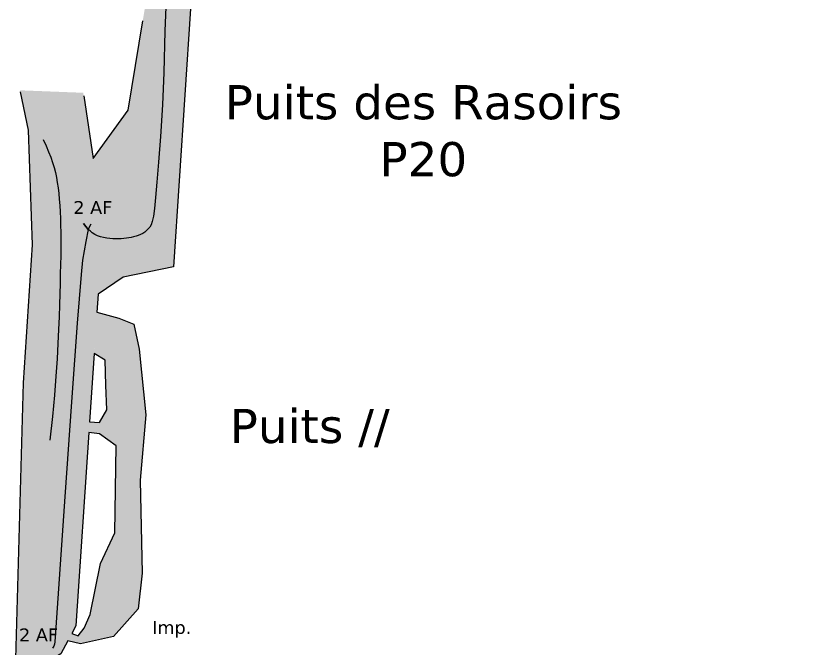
# Model space of a CAD drawing. Header units: metres. Extents: x -1178 to 131, y -250 to 398.
# Drawn here: x -24.12 to 13.2, y -46.1 to -16.49 of the extents above; entities that cross this region are included whole.
import ezdxf

# ---------------------------------------------------------------- set-up
doc = ezdxf.new("R2010")
doc.units = ezdxf.units.M
doc.header["$MEASUREMENT"] = 0
for name, color, linetype in [('Topo Dessin - Divers', 92, 'Continuous'), ('Topo Dessin - Galeries', 1, 'Continuous'), ('Topo Dessin - Légendes Grosses', 250, 'Continuous'), ('Topo Dessin - Puits', 248, 'Continuous')]:
    doc.layers.add(name, color=color, linetype=linetype)
doc.layers.add('Topo Dessin - Fond', color=7, linetype='Continuous', true_color=0xdedede)

msp = doc.modelspace()

# ---------------------------------------------------------------- hatches: boundary and pattern name
at = {"layer": 'Topo Dessin - Fond'}
h = msp.add_hatch(color=256, dxfattribs=at)
h.dxf.hatch_style = 1
h.paths.add_polyline_path([(-0.01, -4.024), (0, -3), (2.643, -2.905), (4.761, -2.71), (7.341, -2.686), (9.386, -2.394), (11.212, -1.883), (12.502, -0.618), (13.197, -0.216), (12.579, -0.174), (11.952, -0.142), (11.314, -0.118), (10.66, -0.099), (9.987, -0.081), (9.3, -0.065), (8.601, -0.051), (7.896, -0.039), (7.189, -0.029), (6.485, -0.022), (5.787, -0.016), (5.102, -0.013), (4.431, -0.013), (3.779, -0.013), (3.147, -0.013), (2.536, -0.011), (1.948, -0.004), (1.387, 0.008), (0.852, 0.027), (0.347, 0.056), (-0.129, 0.094), (-0.582, 0.144), (-1.021, 0.205), (-1.456, 0.278), (-1.893, 0.363), (-2.343, 0.46), (-0.59, -0.171), (-0.614, -1.657), (-1.516, -1.657), (-4.052, -1.95), (-6.075, -2.169), (-12.71, -3.271), (-16.449, -3.621), (-20.538, -4.594), (-21.201, -7.202), (-21.689, -11.051), (-19.604, -11.913), (-17.656, -12.302), (-18.007, -15.689), (-18.864, -20.906), (-20.5, -23.164), (-20.967, -20.088), (-23.927, -19.972), (-23.537, -21.84), (-23.343, -27.213), (-23.771, -33.675), (-24.122, -46.61), (-23.265, -47.116), (-22.018, -46.377), (-21.318, -45.062), (-20.266, -29.52), (-19.096, -28.728), (-16.742, -28.245), (-15.669, -12.104), (-13.361, -9.068), (-13.067, -7.991), (-12.887, -6.287), (-10.331, -5.678), (-9.844, -5.873), (-9.552, -7.382), (-9.26, -8.963), (-7.824, -9.134), (-7.41, -8.039), (-7.142, -5.046), (-5.219, -4.827), (-4.294, -5.532), (-4.221, -6.7), (-4.124, -9.255), (-3.175, -10.885), (-1.446, -11.323), (0.039, -11.348), (0.185, -10.228)])
h = msp.add_hatch(color=256, dxfattribs=at)
h.dxf.hatch_style = 1
h.paths.add_polyline_path([(-18.025, -35.178), (-18.349, -32.091), (-18.598, -30.921), (-19.301, -30.654), (-20.324, -30.373), (-20.454, -32.306), (-19.933, -32.615), (-19.902, -33.784), (-19.855, -34.937), (-20.206, -35.529), (-20.671, -35.499), (-20.705, -36.002), (-20.198, -36.059), (-19.418, -36.62), (-19.481, -40.708), (-20.151, -42.142), (-20.634, -44.527), (-20.915, -45.166), (-21.211, -45.524), (-21.508, -45.419), (-21.695, -45.769), (-21.089, -45.909), (-19.544, -45.561), (-18.399, -44.266), (-18.199, -42.598), (-18.299, -38.241)])

# ---------------------------------------------------------------- linework, layer by layer
at = {"layer": 'Topo Dessin - Divers'}
for p, q in [((-20.734, -26.491), (-20.954, -26.214)), ((-20.954, -26.214), (-20.734, -26.491)), ((-20.734, -26.491), (-20.598, -26.225))]:
    msp.add_line(p, q, dxfattribs=at)
for points in [[(-17.062, -15.301), (-17.139, -17.2), (-17.195, -19.139), (-17.246, -20.655), (-17.351, -22.139), (-17.438, -23.342), (-17.512, -24.28), (-17.574, -24.991), (-17.629, -25.509), (-17.68, -25.871), (-17.731, -26.113), (-17.785, -26.27), (-17.846, -26.378), (-17.917, -26.469), (-17.997, -26.547), (-18.085, -26.616), (-18.18, -26.674), (-18.28, -26.725), (-18.385, -26.768), (-18.493, -26.805), (-18.603, -26.837), (-18.714, -26.864), (-18.826, -26.887), (-18.941, -26.906), (-19.059, -26.92), (-19.181, -26.93), (-19.307, -26.934), (-19.438, -26.933), (-19.575, -26.927), (-19.718, -26.916), (-19.865, -26.897), (-20.011, -26.87), (-20.156, -26.833), (-20.294, -26.785), (-20.424, -26.724), (-20.542, -26.649), (-20.646, -26.558), (-20.734, -26.491), (-20.841, -27.06), (-20.995, -27.934), (-21.064, -28.599), (-21.252, -30.876), (-21.507, -34.343), (-21.848, -39.24), (-22.29, -45.81)], [(-22.29, -45.81), (-22.312, -45.917), (-22.351, -46.016), (-22.405, -46.109)]]:
    msp.add_lwpolyline(points, dxfattribs=at)
at = {"layer": 'Topo Dessin - Galeries'}
for points in [[(-13.81, -9.659), (-15.669, -12.104), (-16.742, -28.245), (-19.096, -28.728), (-20.266, -29.52), (-20.324, -30.373)], [(-20.946, -20.226), (-20.5, -23.164), (-18.864, -20.906), (-18.176, -16.719)], [(-24.121, -46.608), (-23.771, -33.675), (-23.343, -27.213), (-23.537, -21.84), (-23.911, -20.049)], [(-20.324, -30.373), (-19.301, -30.654), (-18.598, -30.921), (-18.349, -32.091), (-18.025, -35.178), (-18.299, -38.241), (-18.199, -42.598), (-18.399, -44.266), (-19.544, -45.561), (-21.089, -45.909), (-21.695, -45.769)], [(-20.454, -32.306), (-20.671, -35.499)], [(-20.671, -35.499), (-20.206, -35.529), (-19.855, -34.937), (-19.902, -33.784), (-19.933, -32.615), (-20.454, -32.306)], [(-20.705, -36.002), (-21.318, -45.062), (-21.508, -45.419)], [(-21.508, -45.419), (-21.211, -45.524), (-20.915, -45.166), (-20.634, -44.527), (-20.151, -42.142), (-19.481, -40.708), (-19.418, -36.62), (-20.198, -36.059), (-20.705, -36.002)], [(-21.695, -45.769), (-22.018, -46.377), (-23.265, -47.116), (-23.295, -47.099)]]:
    msp.add_lwpolyline(points, dxfattribs=at)
at = {"layer": 'Topo Dessin - Puits'}
msp.add_lwpolyline([(-22.847, -22.273), (-22.707, -22.574), (-22.587, -22.85), (-22.486, -23.109), (-22.401, -23.354), (-22.331, -23.59), (-22.272, -23.822), (-22.223, -24.056), (-22.181, -24.295), (-22.145, -24.545), (-22.113, -24.807), (-22.087, -25.079), (-22.065, -25.364), (-22.048, -25.662), (-22.034, -25.971), (-22.025, -26.294), (-22.02, -26.63), (-22.018, -26.98), (-22.019, -27.346), (-22.024, -27.731), (-22.031, -28.137), (-22.041, -28.566), (-22.053, -29.023), (-22.067, -29.508), (-22.082, -30.025), (-22.1, -30.578), (-22.122, -31.176), (-22.151, -31.832), (-22.192, -32.555), (-22.247, -33.357), (-22.32, -34.251), (-22.413, -35.246), (-22.53, -36.354)], dxfattribs=at)

# ---------------------------------------------------------------- texts
at = {"layer": 'Topo Dessin - Légendes Grosses', "linetype": 'Continuous', "attachment_point": 1}
for s, width, insert, char_height in [('\\pxqc;{\\fVerdana|b0|i0|c0|p34;Puits des Rasoirs \\PP20}', 20.72541, (-15.387, -19.728), 1.6), ('\\pxqc;{\\fVerdana|b0|i0|c0|p34; 2 AF}', 2.3907, (-21.843, -25.162), 0.6), ('\\pxqc;{\\fVerdana|b0|i0|c0|p34;Puits //}', 10.15732, (-15.43, -34.895), 1.6), ('\\pxqc;{\\fVerdana|b0|i0|c0|p34;Imp.}', 3.04588, (-18.34, -44.837), 0.6), ('\\pxqc;{\\fVerdana|b0|i0|c0|p34; 2 AF}', 2.30868, (-24.347, -45.184), 0.6)]:
    msp.add_mtext_dynamic_manual_height_columns(s, width=width, gutter_width=12.5, heights=[0], dxfattribs=dict(at, insert=insert, char_height=char_height))

doc.saveas('drawing.dxf')
